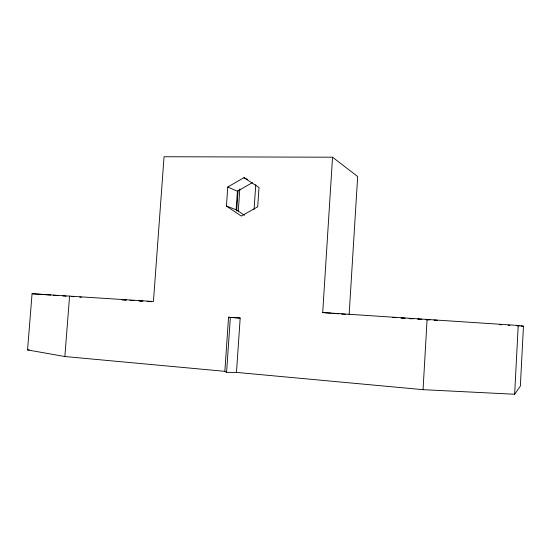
<?xml version="1.0" encoding="UTF-8"?>
<svg xmlns="http://www.w3.org/2000/svg" width="551" height="551" viewBox="0 0 551 551"><rect width="100%" height="100%" fill="white"/><g stroke="black" fill="none" stroke-linecap="round" stroke-linejoin="round"><path stroke-width="0.83" d="M514.641 394.261L518.216 325.469L322.707 312.541L332.542 157.207L164.053 156.739L153.447 301.5L32.068 293.724L27.55 349.913L64.853 356.531L224.842 371.333L226.585 372.373L236.475 372.407L423.065 389.667L514.641 394.261L520.358 386.086L523.45 326.206L518.216 325.469M423.065 389.667L427.087 319.353M349.134 314.628L357.675 176.534L332.542 157.207M236.475 372.407L240.181 318.037L228.562 317.231L224.842 371.333M254.073 209.463L255.76 184.606M243.941 177.677L259.004 187.498L257.703 206.818L241.31 216.061L226.44 206.088L227.77 187.016L243.941 177.677L247.785 179.55M244.424 215.283L236.138 209.731L237.412 191.218L252.448 182.588M236.661 210.971L238.06 190.605M226.585 372.373L230.359 317.466L228.562 317.231M238.28 211.336L239.809 189.034M64.853 356.531L69.584 296.032M27.55 349.913L29.244 349.851M396.066 317.645L392.47 317.466L394.998 317.638M434.443 320.241L437.391 320.4L434.105 320.165M230.359 317.466L240.181 318.037M122.267 299.751L126.393 300.013M401.038 317.961L405.192 318.23M409.338 318.492L413.477 318.767M499.612 324.691L501.314 324.801M508.125 325.235L509.827 325.338M516.638 325.772L519.194 325.937M520.895 326.047L523.45 326.206M418.285 319.222L419.917 319.325M426.446 319.745L428.079 319.849M417.617 319.043L421.749 319.318M425.889 319.594L430.007 319.876M401.741 318.12L403.394 318.23M409.186 318.616L411.666 318.781M131.352 300.323L134.678 300.55M138.838 300.825L142.991 301.101M139.32 300.963L141.841 301.128M147.716 301.521L150.237 301.686M147.151 301.376L151.415 301.673M125.759 300.033L122.026 299.751M130.015 300.329L133.418 300.564M32.068 293.724L50.802 295.06M53.357 295.24L58.468 295.605M62.724 295.908L66.134 296.149M71.244 296.514L73.8 296.693M79.764 297.12L81.465 297.237M322.707 312.541L331.234 313.216M332.935 313.354L338.906 313.822M341.462 314.022L345.725 314.359M226.44 206.088L236.138 209.731M227.77 187.016L237.412 191.218"/></g></svg>
